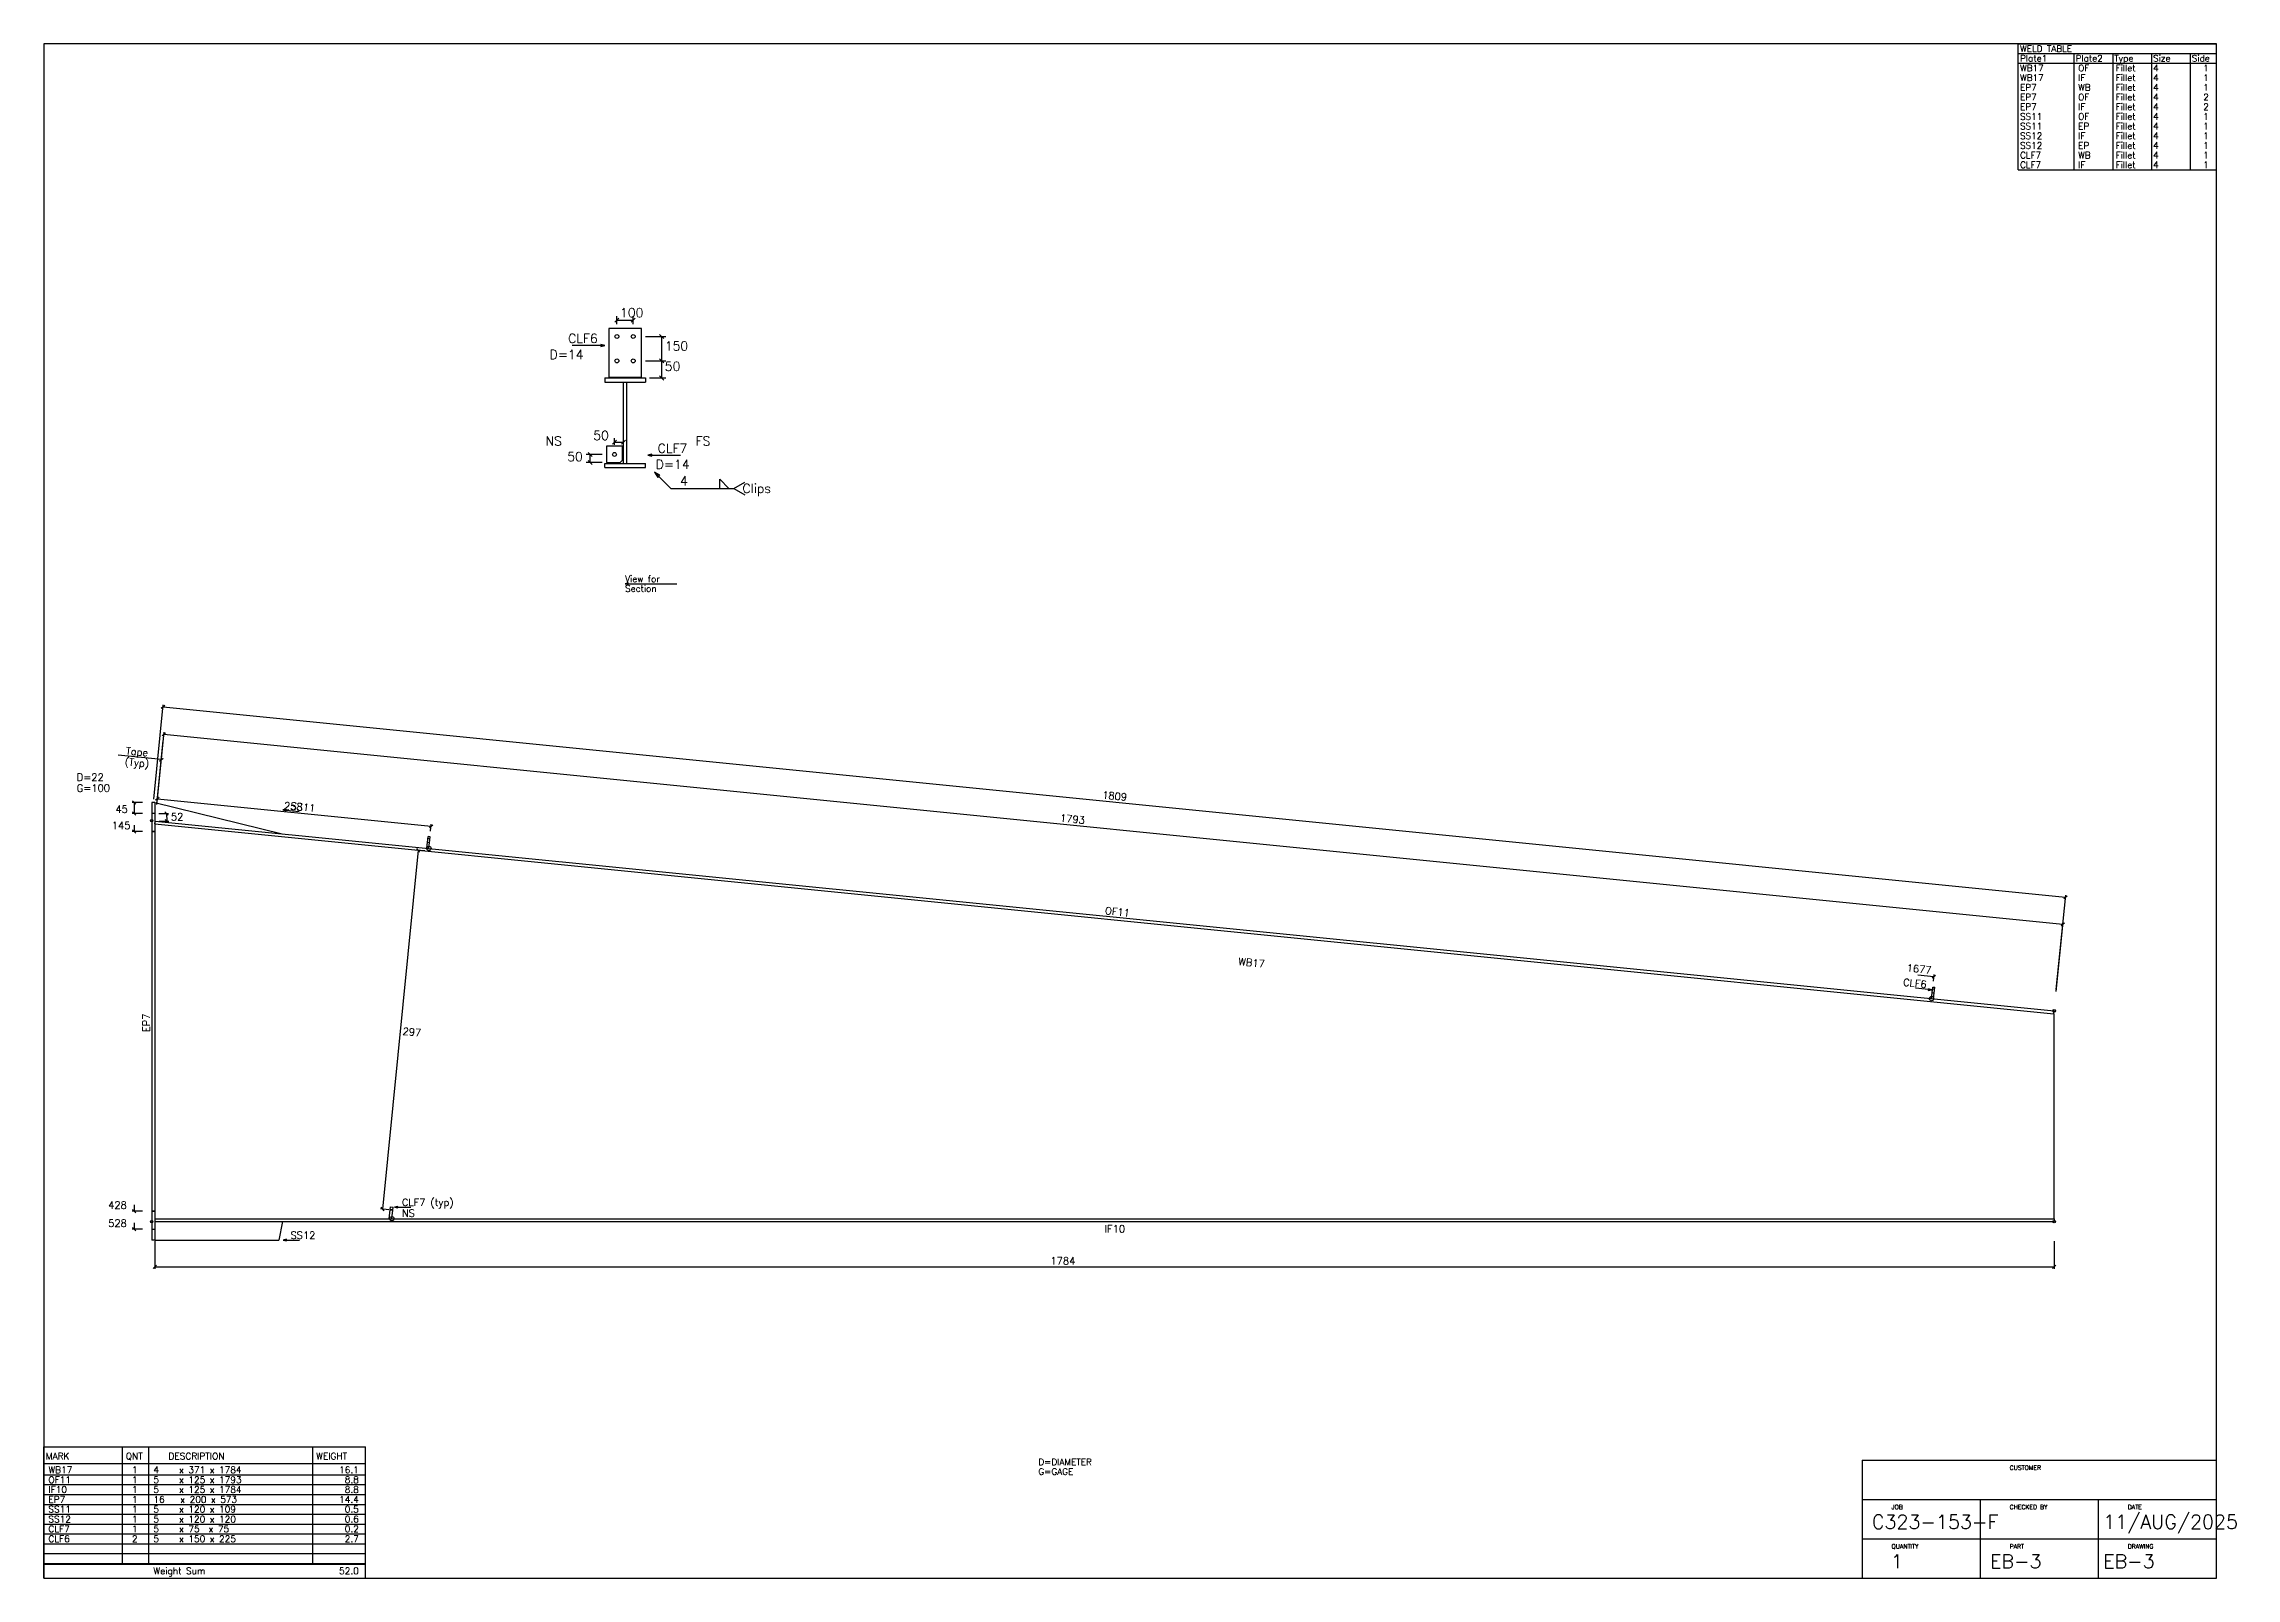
# Model space of a CAD drawing. Extents: x 0 to 849, y 0 to 594.
import ezdxf
from ezdxf.enums import TextEntityAlignment as Align

# ---------------------------------------------------------------- set-up
doc = ezdxf.new("R2010")
doc.units = 0
doc.linetypes.add('CONTIN', pattern=[0])
doc.linetypes.add('DASHED', pattern=[2.3812, 1.5875, -0.7937])
doc.layers.get('0').update_dxf_attribs({"linetype": 'CONTIN'})
for name, color, linetype in [('1', 7, 'CONTIN'), ('11', 7, 'CONTIN'), ('12', 2, 'CONTIN'), ('13', 2, 'CONTIN'), ('14', 7, 'CONTIN'), ('15', 6, 'CONTIN'), ('2', 7, 'CONTIN'), ('20', 7, 'CONTIN'), ('21', 7, 'CONTIN'), ('22', 7, 'CONTIN'), ('3', 1, 'CONTIN'), ('4', 1, 'CONTIN'), ('5', 7, 'CONTIN'), ('6', 4, 'CONTIN'), ('7', 3, 'DASHED'), ('9', 7, 'CONTIN')]:
    doc.layers.add(name, color=color, linetype=linetype)
doc.styles.add('SIMPLEX', font='SIMPLEX')

# ---------------------------------------------------------------- blocks, each defined once
blk = doc.blocks.new('ARROW')
at = {"layer": '2'}
blk.add_line((-0.635, -0.635), (0.635, 0.635), dxfattribs=at)
blk = doc.blocks.new('FLGHOL')
at = {"layer": '6'}
blk.add_solid([(-6.35, 0), (6.35, 0), (-6.35, 25.4), (6.35, 25.4)], dxfattribs=at)
blk = doc.blocks.new('GRTCLPB')
at = {"layer": '13'}
for p, q in [((-12.7, 0), (-12.7, 152.4)), ((-12.7, 152.4), (12.7, 152.4)), ((-12.7, 0), (12.7, 0)), ((12.7, 0), (12.7, 152.4))]:
    blk.add_line(p, q, dxfattribs=at)
at = {"layer": '6'}
for points in [[(-12.7, 119.38), (12.7, 119.38), (-12.7, 134.62), (12.7, 134.62)], [(-12.7, 68.58), (12.7, 68.58), (-12.7, 83.82), (12.7, 83.82)]]:
    blk.add_solid(points, dxfattribs=at)
blk = doc.blocks.new('ARROWP')
for p, q in [((0, 0), (-1.27, 0.317)), ((-1.27, 0.317), (-1.27, -0.317)), ((-1.27, -0.317), (0, 0))]:
    blk.add_line(p, q)
blk = doc.blocks.new('BRCCLP', base_point=(12.7, 0))
at = {"layer": '1'}
blk.add_solid([(-12.7, 68.58), (12.7, 68.58), (-12.7, 83.82), (12.7, 83.82)], dxfattribs=at)
at = {"layer": '2'}
for p in [(-12.7, 101.6), (12.7, 0)]:
    blk.add_line(p, (12.7, 101.6), dxfattribs=at)
blk = doc.blocks.new('CIRCLE')
at = {"layer": '1'}
blk.add_circle((0, 0), 10.2, dxfattribs=at)
blk = doc.blocks.new('ASMPIECE', base_point=(16, -6.6))
at = {"layer": '1'}
for p, q in [((16, -6.6), (16.272, -3.882)), ((16, -6.6), (16, -377.6)), ((16, -6.6), (1800.225, -185.023)), ((16.272, -3.882), (1800.497, -182.304)), ((1800.225, -185.023), (1800.497, -182.304)), ((1800.497, -377.6), (1800.497, -185.05)), ((236.981, -366.456), (235.867, -377.6)), ((16, -377.6), (16, -380.332)), ((16, -377.6), (1800.497, -377.6)), ((16, -380.332), (1800.497, -380.332)), ((1800.497, -377.6), (1800.497, -380.332))]:
    blk.add_line(p, q, dxfattribs=at)
at = {"layer": '12'}
for p, q in [((16, 13.47), (12.965, 13.47)), ((12.965, 13.47), (12.965, -397.669)), ((16, 13.47), (16, -397.669)), ((16, -397.669), (12.965, -397.669))]:
    blk.add_line(p, q, dxfattribs=at)
at = {"layer": '15'}
for centre in [(273.412, -29.596), (1685.348, -170.789), (238.612, -377.6)]:
    blk.add_circle(centre, 2.04, dxfattribs=at)
at = {"layer": '2'}
for p, q in [((14.987, 16.672), (23.839, 105.174)), ((23.658, 103.362), (1811.19, -75.392)), ((18.084, 14.239), (24.607, 79.474)), ((24.426, 77.662), (1808.651, -100.761)), ((4.466, 13.47), (-5.246, 13.47)), ((4.466, 3.271), (-5.246, 3.271)), ((-3.425, 13.47), (-3.425, 3.271)), ((17.903, 12.427), (18.537, 18.769)), ((18.356, 16.957), (275.496, -8.757)), ((19.642, 3.271), (28.748, 3.271)), ((26.927, 3.271), (27.199, -3.882)), ((4.466, -13.726), (-5.246, -13.726)), ((-3.425, -7.656), (-3.425, -13.726)), ((19.914, -3.882), (29.02, -3.882)), ((275.043, -13.287), (275.677, -6.945)), ((263.476, -31.348), (229.763, -368.479)), ((269.516, -31.952), (261.664, -31.166)), ((1802.519, -162.081), (1811.371, -73.579)), ((1802.309, -164.184), (1808.832, -98.949)), ((1672.331, -148.44), (1687.431, -149.95)), ((1686.978, -154.481), (1687.612, -148.138)), ((4.466, -370.474), (-5.246, -370.474)), ((-3.425, -364.404), (-3.425, -370.474)), ((235.803, -369.083), (227.951, -368.298)), ((4.466, -387.471), (-5.246, -387.471)), ((-3.425, -381.401), (-3.425, -387.471)), ((1800.497, -398.543), (1800.497, -424.646)), ((16, -422.825), (1800.497, -422.825))]:
    blk.add_line(p, q, dxfattribs=at)
at = {"layer": '3'}
for p, q in [((17.812, 11.521), (23.852, 71.924)), ((22.04, 53.803), (-18.55, 57.862)), ((136.28, 6.61), (151.381, 5.1)), ((1685.257, -162.544), (1670.156, -161.034)), ((241.245, -366.75), (256.421, -366.75)), ((16, -398.543), (16, -424.646)), ((136.607, -397.669), (151.783, -397.669))]:
    blk.add_line(p, q, dxfattribs=at)
at = {"layer": '9'}
for p, q in [((16, 13.47), (135.676, -15.822)), ((136, -380.332), (132.485, -397.669)), ((16, -397.669), (132.485, -397.669))]:
    blk.add_line(p, q, dxfattribs=at)
at = {"layer": '1', "yscale": 0.072, "zscale": 0.072, "rotation": -5.711}
for p, xscale in [((272.506, -29.505), -0.072), ((1686.253, -170.88), 0.072)]:
    blk.add_blockref('GRTCLPB', p, dxfattribs=dict(at, xscale=xscale))
at = {"layer": '15', "xscale": 0.119, "yscale": 0.119, "zscale": 0.119}
for p in [(12.965, -3.551), (1800.497, -182.304), (12.965, -380.332), (1800.497, -380.332)]:
    blk.add_blockref('CIRCLE', p, dxfattribs=at)
at = {"layer": '2', "xscale": 2.39, "yscale": 2.39, "zscale": 2.39}
for p, rotation in [((23.658, 103.362), 174.289), ((24.426, 77.662), 174.289), ((-3.425, 13.47), 90), ((-3.425, 3.271), -90), ((18.356, 16.957), 174.289), ((26.927, 3.271), 90), ((-3.425, -13.726), -90), ((27.199, -3.882), -90), ((275.496, -8.757), -5.711), ((263.476, -31.348), 84.289), ((1811.19, -75.392), -5.711), ((1808.651, -100.761), -5.711), ((1687.431, -149.95), -5.711), ((-3.425, -370.474), -90), ((229.763, -368.479), -95.711), ((-3.425, -387.471), -90)]:
    blk.add_blockref('ARROW', p, dxfattribs=dict(at, rotation=rotation))
blk.add_blockref('ARROW', (1800.497, -422.825), dxfattribs=at)
at = {"layer": '3', "xscale": 2.39, "yscale": 2.39, "zscale": 2.39}
for name, p, rotation in [('ARROW', (22.04, 53.803), -5.711), ('ARROWP', (136.28, 6.61), 174.289), ('ARROWP', (1685.257, -162.544), -5.711), ('ARROWP', (241.245, -366.75), 180), ('ARROWP', (136.607, -397.669), 180), ('ARROW', (16, -422.825), 180)]:
    blk.add_blockref(name, p, dxfattribs=dict(at, rotation=rotation))
at = {"layer": '6', "xscale": 0.108, "yscale": 0.119, "zscale": 0.119, "rotation": -90}
for p in [(12.965, 3.271), (12.965, -13.726), (12.965, -370.474), (12.965, -387.471)]:
    blk.add_blockref('FLGHOL', p, dxfattribs=at)
at = {"layer": '7', "xscale": 0.108, "yscale": 0.108, "zscale": 0.108, "rotation": -5.711}
blk.add_blockref('BRCCLP', (238.612, -377.6), dxfattribs=at)
at = {"layer": '11', "style": 'SIMPLEX'}
for s, p in [('1809', (905.809, 17.412)), ('258', (137.004, 7.37)), ('1793', (866.216, -4.24)), ('1677', (1661.724, -145.102)), ('297', (248.424, -204.649))]:
    blk.add_text(s, height=6.799, rotation=-5.711, dxfattribs=at).set_placement(p)
for s, p in [('45', (-21.11, 3.838)), ('52', (31.014, -3.32)), ('145', (-24.51, -11.46)), ('428', (-27.909, -368.208)), ('528', (-27.909, -385.205)), ('1784', (857.448, -420.558))]:
    blk.add_text(s, height=6.799, dxfattribs=at).set_placement(p)
at = {"layer": '21', "style": 'SIMPLEX'}
for s, p in [('G=100', (-57.452, 23.668)), ('D=22', (-57.452, 33.866))]:
    blk.add_text(s, height=6.799, dxfattribs=at).set_placement(p)
at = {"layer": '3', "style": 'SIMPLEX'}
for s, rotation, p in [('Tape', -5.711, (-11.616, 58.877)), ('(Typ)', -5.711, (-12.631, 48.729)), ('SS11', -5.711, (143.158, 7.061)), ('OF11', -5.711, (908.441, -91.391)), ('WB17', -5.711, (1033.774, -139.125)), ('CLF6', -5.711, (1658.309, -158.711)), ('EP7', 90, (11.266, -202.298))]:
    blk.add_text(s, height=6.799, rotation=rotation, dxfattribs=at).set_placement(p)
for s, p in [('CLF7 (typ)', (248.044, -365.617)), ('NS', (248.044, -375.815)), ('SS12', (143.406, -396.536)), ('IF10', (908.248, -390.53))]:
    blk.add_text(s, height=6.799, dxfattribs=at).set_placement(p)
blk = doc.blocks.new('ASMPLATE')
at = {"layer": '14'}
for p, q in [((0, 0), (0, 50.8)), ((0, 50.8), (124.46, 50.8)), ((0, 44.45), (124.46, 44.45)), ((30.48, 5.398), (30.48, 50.8)), ((40.64, 5.398), (40.64, 50.8)), ((104.14, 5.398), (104.14, 50.8)), ((104.14, 5.398), (104.14, 50.8)), ((124.46, 5.398), (124.46, 50.8)), ((124.46, 0), (124.46, 50.8)), ((0, 40.005), (124.46, 40.005)), ((0, 36.195), (124.46, 36.195)), ((0, 32.385), (124.46, 32.385)), ((0, 28.575), (124.46, 28.575)), ((0, 24.765), (124.46, 24.765)), ((0, 20.955), (124.46, 20.955)), ((0, 17.145), (124.46, 17.145)), ((0, 13.335), (124.46, 13.335)), ((0, 9.525), (124.46, 9.525)), ((0, 5.715), (124.46, 5.715)), ((0, 5.398), (124.46, 5.398)), ((0, 0), (124.46, 0))]:
    blk.add_line(p, q, dxfattribs=at)
at = {"layer": '14', "style": 'SIMPLEX'}
for s, p in [('MARK', (0.762, 45.974)), ('WB17', (1.778, 40.64)), ('QNT', (31.75, 45.974)), ('  1', (30.607, 40.64)), ('4    x 371 x 1784', (42.418, 40.64)), ('DESCRIPTION', (48.26, 45.974)), ('WEIGHT', (105.41, 45.974)), ('OF11', (1.778, 36.83)), ('IF10', (1.778, 33.02)), ('  1', (30.607, 36.83)), ('  1', (30.607, 33.02)), ('5    x 125 x 1793', (42.418, 36.83)), ('5    x 125 x 1784', (42.418, 33.02)), ('SS11', (1.778, 25.4)), ('EP7', (1.778, 29.21)), ('  1', (30.607, 29.21)), ('  1', (30.607, 25.4)), ('5    x 120 x 109', (42.418, 25.4)), ('16   x 200 x 573', (42.418, 29.21)), ('SS12', (1.778, 21.59)), ('CLF7', (1.778, 17.78)), ('  1', (30.607, 21.59)), ('  1', (30.607, 17.78)), ('5    x 120 x 120', (42.418, 21.59)), ('5    x 75  x 75', (42.418, 17.78)), ('CLF6', (1.778, 13.97)), ('  2', (30.607, 13.97)), ('5    x 150 x 225', (42.418, 13.97)), ('Weight Sum', (42.418, 1.524))]:
    blk.add_text(s, height=2.54, dxfattribs=at).set_placement(p)
for s, p in [('   16.1', (121.92, 40.64)), ('    8.8', (121.92, 36.83)), ('    8.8', (121.92, 33.02)), ('   14.4', (121.92, 29.21)), ('    0.5', (121.92, 25.4)), ('    0.6', (121.92, 21.59)), ('    0.2', (121.92, 17.78)), ('    2.7', (121.92, 13.97)), ('   52.0', (121.92, 1.524))]:
    blk.add_text(s, height=2.54, dxfattribs=at).set_placement(p, align=Align.RIGHT)
blk = doc.blocks.new('ASMTITLE')
for p, q in [((0, 30.48), (91.44, 30.48)), ((0, 30.48), (0, 0)), ((91.44, 0), (91.44, 30.48)), ((0, 20.32), (91.44, 20.32)), ((30.48, 20.32), (30.48, 0)), ((60.96, 20.32), (60.96, 0)), ((0, 10.16), (91.44, 10.16)), ((0, 0), (91.44, 0))]:
    blk.add_line(p, q)
at = {"style": 'SIMPLEX'}
for s, height, p in [('CUSTOMER', 1.143, (38.1, 27.94)), ('JOB', 1.143, (7.62, 17.78)), ('CHECKED BY', 1.143, (38.1, 17.78)), ('11/AUG/2025', 3.607, (62.23, 12.7)), ('DATE', 1.143, (68.58, 17.78)), ('C323-153-F', 3.607, (2.54, 12.7)), ('QUANTITY', 1.143, (7.62, 7.62)), ('  1', 3.607, (2.54, 2.54)), ('EB-3', 3.607, (33.02, 2.54)), ('PART', 1.143, (38.1, 7.62)), ('EB-3', 3.607, (62.23, 2.54)), ('DRAWING', 1.143, (68.58, 7.62))]:
    blk.add_text(s, height=height, dxfattribs=at).set_placement(p)
blk = doc.blocks.new('ASMSECTN')
at = {"layer": '1'}
for p, q in [((-6.35, 27.94), (6.35, 27.94)), ((-6.35, 27.94), (-6.35, 26.67)), ((6.35, 27.94), (6.35, 26.67)), ((-6.35, 26.67), (6.35, 26.67)), ((-0.508, 1.27), (-0.508, 26.67)), ((0.508, 1.27), (0.508, 26.67)), ((-6.35, 0), (-6.35, 1.27)), ((-6.35, 1.27), (6.35, 1.27)), ((-6.35, 0), (6.35, 0)), ((6.35, 0), (6.35, 1.27))]:
    blk.add_line(p, q, dxfattribs=at)
at = {"layer": '13'}
for p, q in [((5.08, 43.434), (-5.08, 43.434)), ((-5.08, 43.434), (-5.08, 28.194)), ((5.08, 28.194), (5.08, 43.434)), ((-5.08, 28.194), (5.08, 28.194)), ((-0.762, 6.604), (-5.842, 6.604)), ((-5.842, 6.604), (-5.842, 1.524)), ((-5.842, 1.524), (-1.524, 1.524)), ((-0.762, 2.286), (-1.524, 1.524)), ((-0.762, 2.286), (-0.762, 6.604))]:
    blk.add_line(p, q, dxfattribs=at)
at = {"layer": '3'}
for p, q in [((-2.54, 44.704), (-2.54, 47.244)), ((-2.54, 45.974), (2.54, 45.974)), ((2.54, 44.704), (2.54, 47.244)), ((-6.35, 38.1), (-16.51, 38.1)), ((6.35, 40.894), (12.7, 40.894)), ((11.43, 27.94), (11.43, 40.894)), ((6.35, 33.274), (12.7, 33.274)), ((7.62, 27.94), (12.7, 27.94)), ((-3.302, 7.112), (-3.302, 9.144)), ((-3.302, 7.874), (-0.508, 7.874)), ((-0.508, 7.874), (-0.508, 9.144)), ((-7.112, 4.064), (-12.192, 4.064)), ((-7.112, 1.524), (-12.192, 1.524)), ((-10.922, 1.524), (-10.922, 4.064)), ((7.112, 3.81), (17.272, 3.81))]:
    blk.add_line(p, q, dxfattribs=at)
at = {"layer": '4'}
for p, q in [((9.195, -1.422), (14.315, -6.543)), ((14.315, -6.543), (33.091, -6.543)), ((29.535, -3.698), (32.38, -6.543)), ((29.535, -6.543), (29.535, -3.698)), ((33.091, -6.543), (33.945, -6.543)), ((33.945, -6.543), (37.358, -4.552)), ((33.945, -6.543), (37.358, -8.534))]:
    blk.add_line(p, q, dxfattribs=at)
at = {"layer": '1'}
for p, rotation in [((-2.54, 45.974), 180), ((11.43, 40.894), 90), ((11.43, 33.274), 270), ((11.43, 33.274), 90), ((11.43, 27.94), 270), ((-0.508, 7.874), 180), ((-10.922, 4.064), 270), ((-10.922, 1.524), 90)]:
    blk.add_blockref('ARROW', p, dxfattribs=dict(at, rotation=rotation))
at = {"layer": '1', "xscale": 0.06, "yscale": 0.06, "zscale": 0.06}
for p in [(-2.54, 40.894), (2.54, 40.894), (-2.54, 33.274), (2.54, 33.274), (-3.302, 4.064)]:
    blk.add_blockref('CIRCLE', p, dxfattribs=at)
at = {"layer": '1'}
for p in [(2.54, 45.974), (-3.302, 7.874)]:
    blk.add_blockref('ARROW', p, dxfattribs=at)
at = {"layer": '3'}
blk.add_blockref('ARROWP', (-6.35, 38.1), dxfattribs=at)
at = {"layer": '3', "rotation": 180}
blk.add_blockref('ARROWP', (7.112, 3.81), dxfattribs=at)
at = {"layer": '4', "xscale": 1.5, "yscale": 1.5, "zscale": 1.5, "rotation": 135}
blk.add_blockref('ARROWP', (9.195, -1.422), dxfattribs=at)
at = {"layer": '1', "style": 'SIMPLEX'}
for s, p in [('CLF6', (-17.78, 38.862)), ('CLF7', (10.16, 4.572))]:
    blk.add_text(s, height=2.845, dxfattribs=at).set_placement(p)
at = {"layer": '21', "style": 'SIMPLEX'}
for p in [(-23.571, 33.833), (9.55, -0.457)]:
    blk.add_text('D=14', height=2.845, dxfattribs=at).set_placement(p)
at = {"layer": '3', "style": 'SIMPLEX'}
for s, p in [('100', (-1.592, 46.922)), ('150', (12.378, 36.508)), ('50', (12.378, 30.158)), ('NS', (-24.841, 6.858)), ('50', (-9.94, 8.568)), ('FS', (21.996, 6.858)), ('50', (-18.068, 1.964))]:
    blk.add_text(s, height=2.845, dxfattribs=at).set_placement(p)
at = {"layer": '4', "style": 'SIMPLEX'}
blk.add_text('Clips', height=2.845, dxfattribs=at).set_placement((36.647, -7.965))
at = {"layer": '5', "style": 'SIMPLEX'}
blk.add_text('4', height=2.845, dxfattribs=at).set_placement((17.16, -5.595))
blk = doc.blocks.new('ASMBOLT')
at = {"layer": '21', "style": 'SIMPLEX'}
for s, p in [('G=GAGE', (0, 0)), ('D=DIAMETER', (0, 3.81))]:
    blk.add_text(s, height=2.54, dxfattribs=at).set_placement(p)
blk = doc.blocks.new('ASMVIEW')
at = {"layer": '21'}
blk.add_line((0, 0), (20.32, 0), dxfattribs=at)
at = {"layer": '21', "rotation": 180}
blk.add_blockref('ARROWP', (0, 0), dxfattribs=at)
at = {"layer": '21', "style": 'SIMPLEX'}
for s, p in [('View for', (0, 0.635)), ('Section', (0, -3.175))]:
    blk.add_text(s, height=2.54, dxfattribs=at).set_placement(p)
blk = doc.blocks.new('ASM_WELD', base_point=(0, 49.53))
at = {"layer": '20'}
for p, q in [((0, 49.53), (77.978, 49.53)), ((0, 0), (0, 49.53)), ((0, 45.72), (77.978, 45.72)), ((22.098, 0), (22.098, 45.72)), ((37.338, 0), (37.338, 45.72)), ((52.578, 0), (52.578, 45.72)), ((67.818, 0), (67.818, 45.72)), ((77.978, 0), (77.978, 49.53)), ((0, 41.91), (77.978, 41.91)), ((0, 0), (77.978, 0))]:
    blk.add_line(p, q, dxfattribs=at)
at = {"layer": '14', "style": 'SIMPLEX'}
for s, p in [('WELD TABLE', (0.762, 46.355)), ('Plate1', (0.762, 42.545)), ('Plate2', (22.606, 42.545)), ('Type', (37.846, 42.545)), ('Size', (53.086, 42.545)), ('Side', (68.326, 42.545)), ('WB17', (0.762, 38.735)), ('WB17', (0.762, 34.925)), ('OF', (23.622, 38.735)), ('IF', (23.622, 34.925)), ('Fillet', (38.354, 38.735)), ('Fillet', (38.354, 34.925)), ('4', (53.086, 38.735)), ('4', (53.086, 34.925)), ('  1', (69.342, 38.735)), ('  1', (69.342, 34.925)), ('EP7', (0.762, 31.115)), ('EP7', (0.762, 27.305)), ('EP7', (0.762, 23.495)), ('WB', (23.622, 31.115)), ('OF', (23.622, 27.305)), ('IF', (23.622, 23.495)), ('Fillet', (38.354, 31.115)), ('Fillet', (38.354, 27.305)), ('Fillet', (38.354, 23.495)), ('4', (53.086, 31.115)), ('4', (53.086, 27.305)), ('4', (53.086, 23.495)), ('  2', (69.342, 27.305)), ('  2', (69.342, 23.495)), ('  1', (69.342, 31.115)), ('SS11', (0.762, 19.685)), ('SS11', (0.762, 15.875)), ('OF', (23.622, 19.685)), ('EP', (23.622, 15.875)), ('Fillet', (38.354, 19.685)), ('Fillet', (38.354, 15.875)), ('4', (53.086, 19.685)), ('4', (53.086, 15.875)), ('  1', (69.342, 19.685)), ('  1', (69.342, 15.875)), ('SS12', (0.762, 12.065)), ('SS12', (0.762, 8.255)), ('IF', (23.622, 12.065)), ('EP', (23.622, 8.255)), ('Fillet', (38.354, 12.065)), ('Fillet', (38.354, 8.255)), ('4', (53.086, 12.065)), ('4', (53.086, 8.255)), ('  1', (69.342, 12.065)), ('  1', (69.342, 8.255)), ('CLF7', (0.762, 4.445)), ('CLF7', (0.762, 0.635)), ('WB', (23.622, 4.445)), ('IF', (23.622, 0.635)), ('Fillet', (38.354, 4.445)), ('Fillet', (38.354, 0.635)), ('4', (53.086, 4.445)), ('4', (53.086, 0.635)), ('  1', (69.342, 4.445)), ('  1', (69.342, 0.635))]:
    blk.add_text(s, height=2.54, dxfattribs=at).set_placement(p)

msp = doc.modelspace()

# ---------------------------------------------------------------- linework, layer by layer
at = {"layer": '22'}
for p, q in [((841, 594), (0, 594)), ((0, 594), (0, 0)), ((841, 0), (841, 594)), ((0, 0), (841, 0))]:
    msp.add_line(p, q, dxfattribs=at)

# ---------------------------------------------------------------- block references
for name, p, xscale, yscale, zscale in [('ASM_WELD', (764.269, 594), 0.984, 0.984, 0.984), ('ASMSECTN', (225, 430), 1.24, 1.24, 1.24), ('ASMVIEW', (225, 385), 0.984, 0.984, 0.984), ('ASMPIECE', (43, 292), 0.412, 0.412, 0.412), ('ASMBOLT', (385, 40), 0.984, 0.984, 0.984), ('ASMTITLE', (703.84, 0), 1.5, 1.5, 1.5)]:
    msp.add_blockref(name, p, dxfattribs=dict(xscale=xscale, yscale=yscale, zscale=zscale))
msp.add_blockref('ASMPLATE', (0, 0))

doc.saveas('drawing.dxf')
